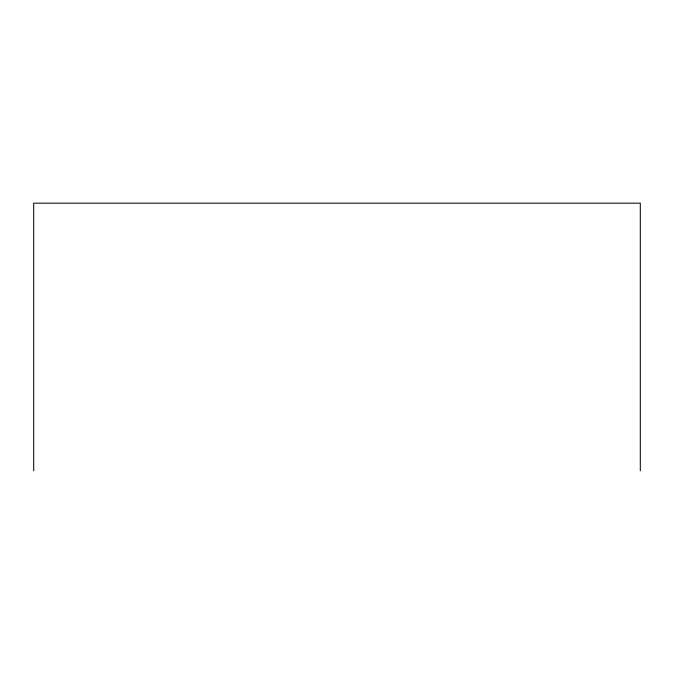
<?xml version="1.0" encoding="UTF-8"?>
<svg xmlns="http://www.w3.org/2000/svg" width="674" height="674" viewBox="0 0 674 674"><rect width="100%" height="100%" fill="white"/><g stroke="black" fill="none" stroke-linecap="round" stroke-linejoin="round"><path stroke-width="1.01" d="M640.3 470.831L640.3 203.169L33.7 203.169L33.7 470.831"/></g></svg>
